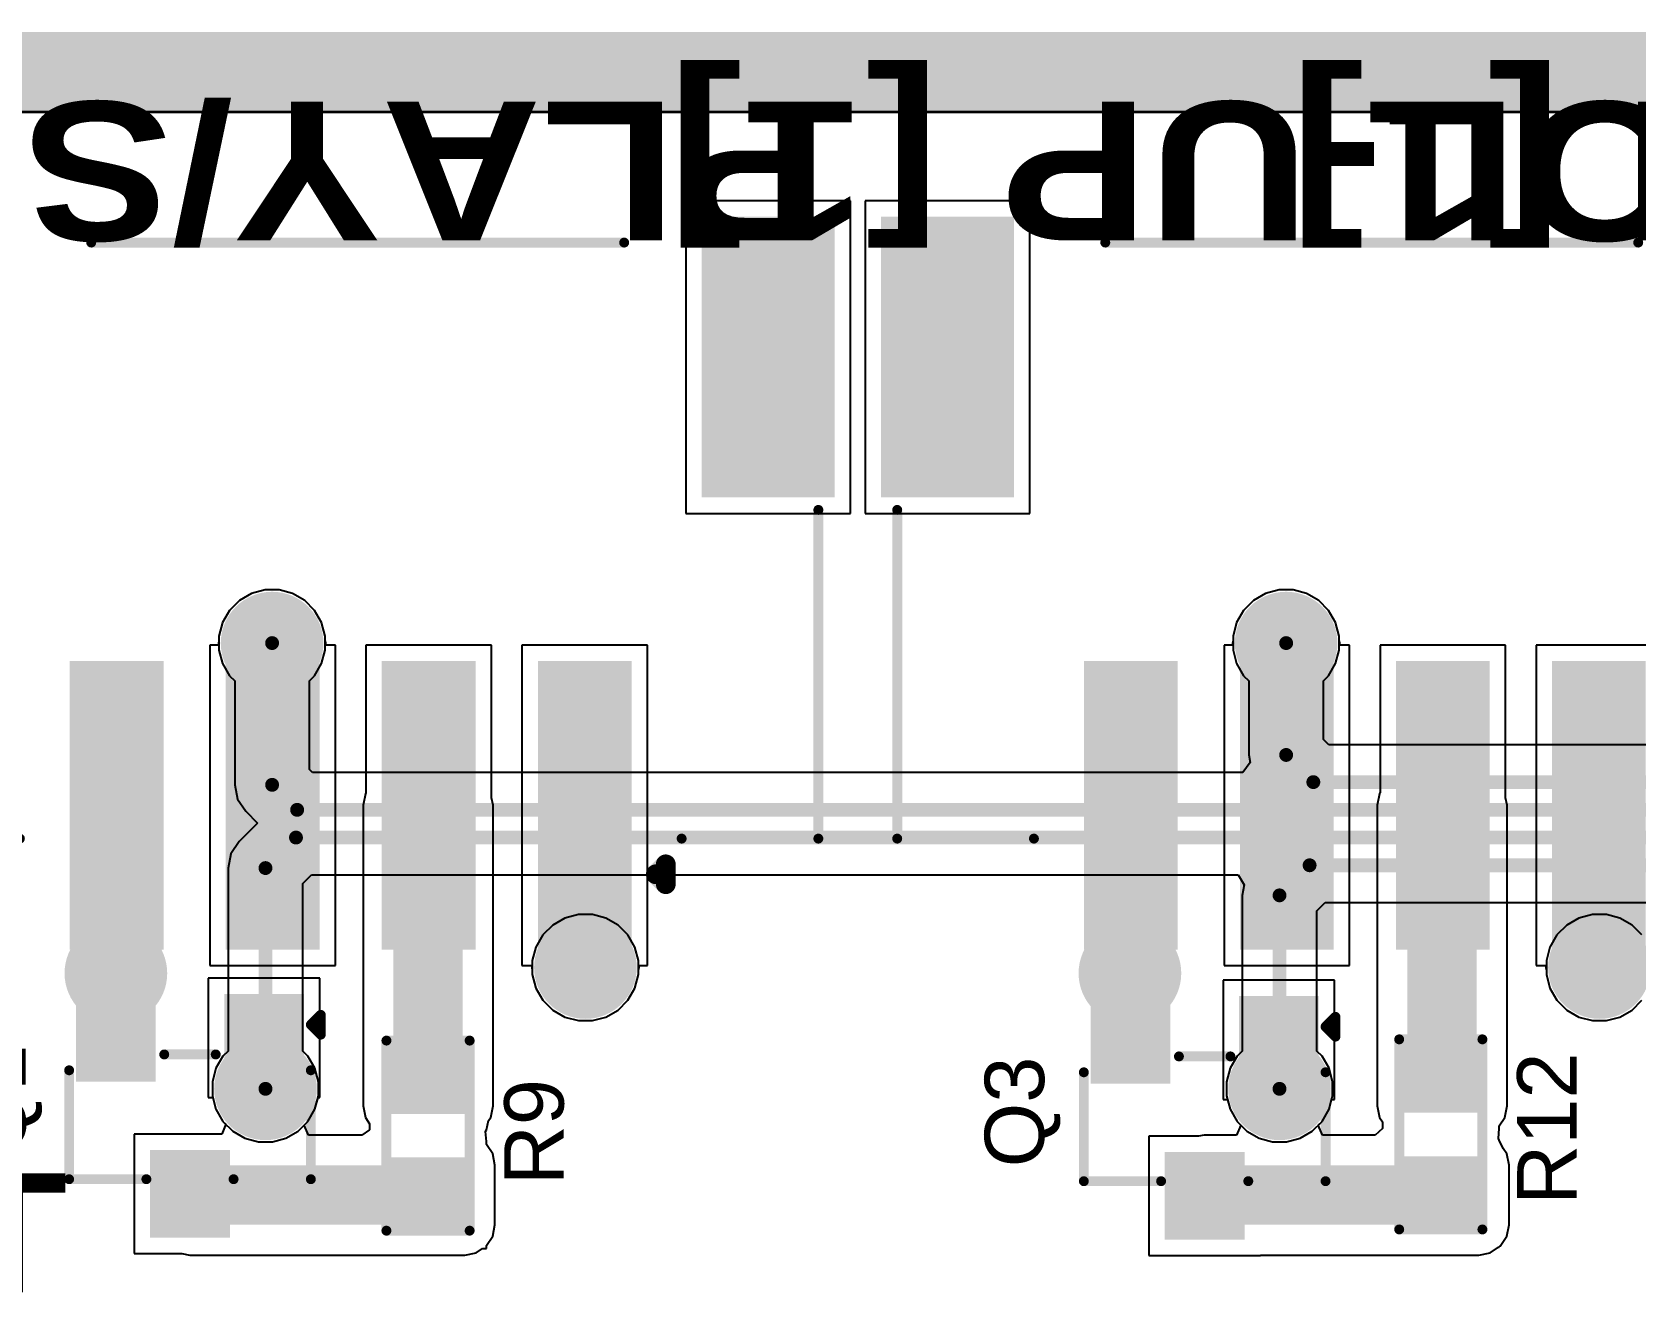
# Model space of a CAD drawing. Header units: inches. Extents: x -0.14 to 3.84, y -0.14 to 3.05.
# Drawn here: x 0.379 to 1.188, y 2.414 to 3.051 of the extents above; entities that cross this region are included whole.
import ezdxf

# ---------------------------------------------------------------- set-up
doc = ezdxf.new("R2010")
doc.units = ezdxf.units.IN
doc.header["$MEASUREMENT"] = 0
for name, color, linetype in [('Board Outline', 216, 'Continuous'), ('Bottom Layer', 5, 'Continuous'), ('Bottom Solder', 6, 'Continuous'), ('Ground Layer', 76, 'Continuous'), ('Power Layer', 16, 'Continuous'), ('Top Layer', 1, 'Continuous'), ('Top Overlay', 2, 'Continuous'), ('Top Paste', 8, 'Continuous'), ('Top Solder', 216, 'Continuous'), ('Via Holes', 16, 'Continuous')]:
    doc.layers.add(name, color=color, linetype=linetype)
doc.styles.add('Arial', font='', dxfattribs={"height": 0.2})
doc.styles.add('Arial Black_Bold', font='', dxfattribs={"height": 0.2})
doc.styles.get('Arial').set_extended_font_data('Arial')
doc.styles.get('Arial Black_Bold').set_extended_font_data('Arial Black', bold=True)

# ---------------------------------------------------------------- blocks, each defined once
blk = doc.blocks.new('SOT_23_17')
at = {"layer": 'Top Layer'}
for points in [[(-0.01614, 0.05748), (0.01614, 0.05748), (0.01614, 0.02126), (-0.01614, 0.02126)], [(-0.05354, -0.02126), (-0.02126, -0.02126), (-0.02126, -0.05748), (-0.05354, -0.05748)], [(0.02126, -0.02126), (0.05354, -0.02126), (0.05354, -0.05748), (0.02126, -0.05748)]]:
    blk.add_hatch(color=1, dxfattribs=at).paths.add_polyline_path(points)
at = {"layer": 'Top Paste'}
for points in [[(-0.01614, 0.05748), (0.01614, 0.05748), (0.01614, 0.02126), (-0.01614, 0.02126)], [(-0.05354, -0.02126), (-0.02126, -0.02126), (-0.02126, -0.05748), (-0.05354, -0.05748)], [(0.02126, -0.02126), (0.05354, -0.02126), (0.05354, -0.05748), (0.02126, -0.05748)]]:
    blk.add_hatch(color=8, dxfattribs=at).paths.add_polyline_path(points)
at = {"layer": 'Top Solder'}
for points in [[(-0.02014, 0.06148), (0.02014, 0.06148), (0.02014, 0.01726), (-0.02014, 0.01726)], [(-0.05754, -0.01726), (-0.01726, -0.01726), (-0.01726, -0.06148), (-0.05754, -0.06148)], [(0.01726, -0.01726), (0.05754, -0.01726), (0.05754, -0.06148), (0.01726, -0.06148)]]:
    blk.add_hatch(color=216, dxfattribs=at).paths.add_polyline_path(points)
at = {"layer": 'Top Overlay', "const_width": 0.005}
for points in [[(-0.061, 0.032), (-0.061, -0.023)], [(-0.022, 0.032), (-0.061, 0.032)], [(0.061, 0.032), (0.022, 0.032)], [(0.061, 0.032), (0.061, -0.023)], [(0.013, -0.031), (-0.013, -0.031)], [(-0.061, -0.046), (-0.066, -0.041)], [(-0.066, -0.041), (-0.066, -0.051)], [(-0.061, -0.046), (-0.066, -0.051)]]:
    blk.add_lwpolyline(points, dxfattribs=at)
at = {"layer": 'Top Overlay', "const_width": 0.0025}
for points in [[(-0.06225, 0.032, 1), (-0.05975, 0.032, 1)], [(-0.06225, 0.032, 1), (-0.05975, 0.032, 1)], [(-0.02325, 0.032, 1), (-0.02075, 0.032, 1)], [(0.02075, 0.032, 1), (0.02325, 0.032, 1)], [(0.05975, 0.032, 1), (0.06225, 0.032, 1)], [(0.05975, 0.032, 1), (0.06225, 0.032, 1)], [(-0.06225, -0.023, 1), (-0.05975, -0.023, 1)], [(0.05975, -0.023, 1), (0.06225, -0.023, 1)], [(-0.01425, -0.031, 1), (-0.01175, -0.031, 1)], [(0.01175, -0.031, 1), (0.01425, -0.031, 1)], [(-0.06725, -0.041, 1), (-0.06475, -0.041, 1)], [(-0.06725, -0.041, 1), (-0.06475, -0.041, 1)], [(-0.06725, -0.051, 1), (-0.06475, -0.051, 1)], [(-0.06725, -0.051, 1), (-0.06475, -0.051, 1)], [(-0.06225, -0.046, 1), (-0.05975, -0.046, 1)], [(-0.06225, -0.046, 1), (-0.05975, -0.046, 1)]]:
    blk.add_lwpolyline(points, format="xyb", close=True, dxfattribs=at)
blk = doc.blocks.new('SOT_23_19')
at = {"layer": 'Top Layer'}
for points in [[(-0.01614, 0.05748), (0.01614, 0.05748), (0.01614, 0.02126), (-0.01614, 0.02126)], [(-0.05354, -0.02126), (-0.02126, -0.02126), (-0.02126, -0.05748), (-0.05354, -0.05748)], [(0.02126, -0.02126), (0.05354, -0.02126), (0.05354, -0.05748), (0.02126, -0.05748)]]:
    blk.add_hatch(color=1, dxfattribs=at).paths.add_polyline_path(points)
at = {"layer": 'Top Paste'}
for points in [[(-0.01614, 0.05748), (0.01614, 0.05748), (0.01614, 0.02126), (-0.01614, 0.02126)], [(-0.05354, -0.02126), (-0.02126, -0.02126), (-0.02126, -0.05748), (-0.05354, -0.05748)], [(0.02126, -0.02126), (0.05354, -0.02126), (0.05354, -0.05748), (0.02126, -0.05748)]]:
    blk.add_hatch(color=8, dxfattribs=at).paths.add_polyline_path(points)
at = {"layer": 'Top Solder'}
for points in [[(-0.02014, 0.06148), (0.02014, 0.06148), (0.02014, 0.01726), (-0.02014, 0.01726)], [(-0.05754, -0.01726), (-0.01726, -0.01726), (-0.01726, -0.06148), (-0.05754, -0.06148)], [(0.01726, -0.01726), (0.05754, -0.01726), (0.05754, -0.06148), (0.01726, -0.06148)]]:
    blk.add_hatch(color=216, dxfattribs=at).paths.add_polyline_path(points)
at = {"layer": 'Top Overlay', "const_width": 0.005}
for points in [[(-0.061, 0.032), (-0.061, -0.023)], [(-0.022, 0.032), (-0.061, 0.032)], [(0.061, 0.032), (0.022, 0.032)], [(0.061, 0.032), (0.061, -0.023)], [(0.013, -0.031), (-0.013, -0.031)], [(-0.061, -0.046), (-0.066, -0.041)], [(-0.066, -0.041), (-0.066, -0.051)], [(-0.061, -0.046), (-0.066, -0.051)]]:
    blk.add_lwpolyline(points, dxfattribs=at)
at = {"layer": 'Top Overlay', "const_width": 0.0025}
for points in [[(-0.06225, 0.032, 1), (-0.05975, 0.032, 1)], [(-0.06225, 0.032, 1), (-0.05975, 0.032, 1)], [(-0.02325, 0.032, 1), (-0.02075, 0.032, 1)], [(0.02075, 0.032, 1), (0.02325, 0.032, 1)], [(0.05975, 0.032, 1), (0.06225, 0.032, 1)], [(0.05975, 0.032, 1), (0.06225, 0.032, 1)], [(-0.06225, -0.023, 1), (-0.05975, -0.023, 1)], [(0.05975, -0.023, 1), (0.06225, -0.023, 1)], [(-0.01425, -0.031, 1), (-0.01175, -0.031, 1)], [(0.01175, -0.031, 1), (0.01425, -0.031, 1)], [(-0.06725, -0.041, 1), (-0.06475, -0.041, 1)], [(-0.06725, -0.041, 1), (-0.06475, -0.041, 1)], [(-0.06725, -0.051, 1), (-0.06475, -0.051, 1)], [(-0.06725, -0.051, 1), (-0.06475, -0.051, 1)], [(-0.06225, -0.046, 1), (-0.05975, -0.046, 1)], [(-0.06225, -0.046, 1), (-0.05975, -0.046, 1)]]:
    blk.add_lwpolyline(points, format="xyb", close=True, dxfattribs=at)
blk = doc.blocks.new('R___0603_64')
at = {"layer": 'Top Layer'}
for points in [[(-0.015, 0.0175), (-0.015, -0.0175), (-0.045, -0.0175), (-0.045, 0.0175)], [(0.045, 0.0175), (0.045, -0.0175), (0.015, -0.0175), (0.015, 0.0175)]]:
    blk.add_hatch(color=1, dxfattribs=at).paths.add_polyline_path(points)
at = {"layer": 'Top Paste'}
for points in [[(-0.015, 0.0175), (-0.015, -0.0175), (-0.045, -0.0175), (-0.045, 0.0175)], [(0.045, 0.0175), (0.045, -0.0175), (0.015, -0.0175), (0.015, 0.0175)]]:
    blk.add_hatch(color=8, dxfattribs=at).paths.add_polyline_path(points)
at = {"layer": 'Top Solder'}
for points in [[(-0.011, 0.0215), (-0.011, -0.0215), (-0.049, -0.0215), (-0.049, 0.0215)], [(0.049, 0.0215), (0.049, -0.0215), (0.011, -0.0215), (0.011, 0.0215)]]:
    blk.add_hatch(color=216, dxfattribs=at).paths.add_polyline_path(points)
at = {"layer": 'Top Overlay', "const_width": 0.005}
for points in [[(-0.048, 0.021), (0.048, 0.021)], [(-0.048, 0.021), (-0.048, -0.021)], [(0.048, 0.021), (0.048, -0.021)], [(-0.048, -0.021), (0.048, -0.021)]]:
    blk.add_lwpolyline(points, dxfattribs=at)
at = {"layer": 'Top Overlay', "const_width": 0.0025}
for points in [[(-0.04925, 0.021, 1), (-0.04675, 0.021, 1)], [(-0.04925, 0.021, 1), (-0.04675, 0.021, 1)], [(0.04675, 0.021, 1), (0.04925, 0.021, 1)], [(0.04675, 0.021, 1), (0.04925, 0.021, 1)], [(-0.04925, -0.021, 1), (-0.04675, -0.021, 1)], [(-0.04925, -0.021, 1), (-0.04675, -0.021, 1)], [(0.04675, -0.021, 1), (0.04925, -0.021, 1)], [(0.04675, -0.021, 1), (0.04925, -0.021, 1)]]:
    blk.add_lwpolyline(points, format="xyb", close=True, dxfattribs=at)
blk = doc.blocks.new('R___0603_67')
at = {"layer": 'Top Layer'}
for points in [[(-0.014999, 0.0175), (-0.014999, -0.0175), (-0.044999, -0.0175), (-0.044999, 0.0175)], [(0.045001, 0.0175), (0.045001, -0.0175), (0.015001, -0.0175), (0.015001, 0.0175)]]:
    blk.add_hatch(color=1, dxfattribs=at).paths.add_polyline_path(points)
at = {"layer": 'Top Paste'}
for points in [[(-0.014999, 0.0175), (-0.014999, -0.0175), (-0.044999, -0.0175), (-0.044999, 0.0175)], [(0.045001, 0.0175), (0.045001, -0.0175), (0.015001, -0.0175), (0.015001, 0.0175)]]:
    blk.add_hatch(color=8, dxfattribs=at).paths.add_polyline_path(points)
at = {"layer": 'Top Solder'}
for points in [[(-0.010999, 0.0215), (-0.010999, -0.0215), (-0.048999, -0.0215), (-0.048999, 0.0215)], [(0.049001, 0.0215), (0.049001, -0.0215), (0.011001, -0.0215), (0.011001, 0.0215)]]:
    blk.add_hatch(color=216, dxfattribs=at).paths.add_polyline_path(points)
at = {"layer": 'Top Overlay', "const_width": 0.005}
for points in [[(-0.047999, 0.021), (0.048001, 0.021)], [(-0.047999, 0.021), (-0.047999, -0.021)], [(0.048001, 0.021), (0.048001, -0.021)], [(-0.047999, -0.021), (0.048001, -0.021)]]:
    blk.add_lwpolyline(points, dxfattribs=at)
at = {"layer": 'Top Overlay', "const_width": 0.0025}
for points in [[(-0.049249, 0.021, 1), (-0.046749, 0.021, 1)], [(-0.049249, 0.021, 1), (-0.046749, 0.021, 1)], [(0.046751, 0.021, 1), (0.049251, 0.021, 1)], [(0.046751, 0.021, 1), (0.049251, 0.021, 1)], [(-0.049249, -0.021, 1), (-0.046749, -0.021, 1)], [(-0.049249, -0.021, 1), (-0.046749, -0.021, 1)], [(0.046751, -0.021, 1), (0.049251, -0.021, 1)], [(0.046751, -0.021, 1), (0.049251, -0.021, 1)]]:
    blk.add_lwpolyline(points, format="xyb", close=True, dxfattribs=at)
blk = doc.blocks.new('S4B_PH_SM4_TB_LF__SN__90')
at = {"layer": 'Top Layer'}
for points in [[(-0.24016, 0.18012), (-0.1811, 0.18012), (-0.1811, 0.04626), (-0.24016, 0.04626)], [(0.1811, 0.18012), (0.24016, 0.18012), (0.24016, 0.04626), (0.1811, 0.04626)], [(-0.1378, -0.04429), (-0.09843, -0.04429), (-0.09843, -0.18209), (-0.1378, -0.18209)], [(-0.05905, -0.04429), (-0.01968, -0.04429), (-0.01968, -0.18209), (-0.05905, -0.18209)], [(0.01969, -0.04429), (0.05906, -0.04429), (0.05906, -0.18209), (0.01969, -0.18209)], [(0.09843, -0.04429), (0.1378, -0.04429), (0.1378, -0.18209), (0.09843, -0.18209)]]:
    blk.add_hatch(color=1, dxfattribs=at).paths.add_polyline_path(points)
at = {"layer": 'Top Paste'}
for points in [[(-0.24016, 0.18012), (-0.1811, 0.18012), (-0.1811, 0.04626), (-0.24016, 0.04626)], [(0.1811, 0.18012), (0.24016, 0.18012), (0.24016, 0.04626), (0.1811, 0.04626)], [(-0.1378, -0.04429), (-0.09843, -0.04429), (-0.09843, -0.18209), (-0.1378, -0.18209)], [(-0.05905, -0.04429), (-0.01968, -0.04429), (-0.01968, -0.18209), (-0.05905, -0.18209)], [(0.01969, -0.04429), (0.05906, -0.04429), (0.05906, -0.18209), (0.01969, -0.18209)], [(0.09843, -0.04429), (0.1378, -0.04429), (0.1378, -0.18209), (0.09843, -0.18209)]]:
    blk.add_hatch(color=8, dxfattribs=at).paths.add_polyline_path(points)
at = {"layer": 'Top Solder'}
for points in [[(-0.24416, 0.18412), (-0.1771, 0.18412), (-0.1771, 0.04226), (-0.24416, 0.04226)], [(0.1771, 0.18412), (0.24416, 0.18412), (0.24416, 0.04226), (0.1771, 0.04226)], [(-0.1418, -0.04029), (-0.09443, -0.04029), (-0.09443, -0.18609), (-0.1418, -0.18609)], [(-0.06305, -0.04029), (-0.01568, -0.04029), (-0.01568, -0.18609), (-0.06305, -0.18609)], [(0.01569, -0.04029), (0.06306, -0.04029), (0.06306, -0.18609), (0.01569, -0.18609)], [(0.09443, -0.04029), (0.1418, -0.04029), (0.1418, -0.18609), (0.09443, -0.18609)]]:
    blk.add_hatch(color=216, dxfattribs=at).paths.add_polyline_path(points)
at = {"layer": 'Top Overlay'}
for points, const_width in [([(-0.131, 0.171), (0.138, 0.171)], 0.005), ([(-0.236, -0.13), (-0.236, 0.036)], 0.005), ([(0.236, -0.13), (0.236, 0.036)], 0.005), ([(-0.236, -0.13), (-0.167, -0.13)], 0.005), ([(0.167, -0.13), (0.236, -0.13)], 0.005), ([(0.154, -0.148), (0.159, -0.143)], 0.01), ([(0.154, -0.148), (0.159, -0.153)], 0.01), ([(0.159, -0.153), (0.159, -0.143)], 0.01)]:
    blk.add_lwpolyline(points, dxfattribs=dict(at, const_width=const_width))
for points, const_width in [([(-0.13225, 0.171, 1), (-0.12975, 0.171, 1)], 0.0025), ([(0.13675, 0.171, 1), (0.13925, 0.171, 1)], 0.0025), ([(-0.23725, 0.036, 1), (-0.23475, 0.036, 1)], 0.0025), ([(0.23475, 0.036, 1), (0.23725, 0.036, 1)], 0.0025), ([(-0.23725, -0.13, 1), (-0.23475, -0.13, 1)], 0.0025), ([(-0.23725, -0.13, 1), (-0.23475, -0.13, 1)], 0.0025), ([(-0.16825, -0.13, 1), (-0.16575, -0.13, 1)], 0.0025), ([(0.16575, -0.13, 1), (0.16825, -0.13, 1)], 0.0025), ([(0.23475, -0.13, 1), (0.23725, -0.13, 1)], 0.0025), ([(0.23475, -0.13, 1), (0.23725, -0.13, 1)], 0.0025), ([(0.1515, -0.148, 1), (0.1565, -0.148, 1)], 0.005), ([(0.1515, -0.148, 1), (0.1565, -0.148, 1)], 0.005), ([(0.1565, -0.143, 1), (0.1615, -0.143, 1)], 0.005), ([(0.1565, -0.143, 1), (0.1615, -0.143, 1)], 0.005), ([(0.1565, -0.153, 1), (0.1615, -0.153, 1)], 0.005), ([(0.1565, -0.153, 1), (0.1615, -0.153, 1)], 0.005)]:
    blk.add_lwpolyline(points, format="xyb", close=True, dxfattribs=dict(at, const_width=const_width))
blk = doc.blocks.new('S4B_PH_SM4_TB_LF__SN__93')
at = {"layer": 'Top Layer'}
for points in [[(-0.24016, 0.18012), (-0.1811, 0.18012), (-0.1811, 0.04626), (-0.24016, 0.04626)], [(0.1811, 0.18012), (0.24016, 0.18012), (0.24016, 0.04626), (0.1811, 0.04626)], [(-0.1378, -0.04429), (-0.09842, -0.04429), (-0.09842, -0.18209), (-0.1378, -0.18209)], [(-0.05906, -0.04429), (-0.01968, -0.04429), (-0.01968, -0.18209), (-0.05906, -0.18209)], [(0.01968, -0.04429), (0.05906, -0.04429), (0.05906, -0.18209), (0.01968, -0.18209)], [(0.09842, -0.04429), (0.1378, -0.04429), (0.1378, -0.18209), (0.09842, -0.18209)]]:
    blk.add_hatch(color=1, dxfattribs=at).paths.add_polyline_path(points)
at = {"layer": 'Top Paste'}
for points in [[(-0.24016, 0.18012), (-0.1811, 0.18012), (-0.1811, 0.04626), (-0.24016, 0.04626)], [(0.1811, 0.18012), (0.24016, 0.18012), (0.24016, 0.04626), (0.1811, 0.04626)], [(-0.1378, -0.04429), (-0.09842, -0.04429), (-0.09842, -0.18209), (-0.1378, -0.18209)], [(-0.05906, -0.04429), (-0.01968, -0.04429), (-0.01968, -0.18209), (-0.05906, -0.18209)], [(0.01968, -0.04429), (0.05906, -0.04429), (0.05906, -0.18209), (0.01968, -0.18209)], [(0.09842, -0.04429), (0.1378, -0.04429), (0.1378, -0.18209), (0.09842, -0.18209)]]:
    blk.add_hatch(color=8, dxfattribs=at).paths.add_polyline_path(points)
at = {"layer": 'Top Solder'}
for points in [[(-0.24416, 0.18412), (-0.1771, 0.18412), (-0.1771, 0.04226), (-0.24416, 0.04226)], [(0.1771, 0.18412), (0.24416, 0.18412), (0.24416, 0.04226), (0.1771, 0.04226)], [(-0.1418, -0.04029), (-0.09442, -0.04029), (-0.09442, -0.18609), (-0.1418, -0.18609)], [(-0.06306, -0.04029), (-0.01568, -0.04029), (-0.01568, -0.18609), (-0.06306, -0.18609)], [(0.01568, -0.04029), (0.06306, -0.04029), (0.06306, -0.18609), (0.01568, -0.18609)], [(0.09442, -0.04029), (0.1418, -0.04029), (0.1418, -0.18609), (0.09442, -0.18609)]]:
    blk.add_hatch(color=216, dxfattribs=at).paths.add_polyline_path(points)
at = {"layer": 'Top Overlay'}
for points, const_width in [([(-0.131, 0.171), (0.138, 0.171)], 0.005), ([(-0.236, -0.13), (-0.236, 0.036)], 0.005), ([(0.236, -0.13), (0.236, 0.036)], 0.005), ([(-0.236, -0.13), (-0.167, -0.13)], 0.005), ([(0.167, -0.13), (0.236, -0.13)], 0.005), ([(0.154, -0.148), (0.159, -0.143)], 0.01), ([(0.154, -0.148), (0.159, -0.153)], 0.01), ([(0.159, -0.153), (0.159, -0.143)], 0.01)]:
    blk.add_lwpolyline(points, dxfattribs=dict(at, const_width=const_width))
for points, const_width in [([(-0.13225, 0.171, 1), (-0.12975, 0.171, 1)], 0.0025), ([(0.13675, 0.171, 1), (0.13925, 0.171, 1)], 0.0025), ([(-0.23725, 0.036, 1), (-0.23475, 0.036, 1)], 0.0025), ([(0.23475, 0.036, 1), (0.23725, 0.036, 1)], 0.0025), ([(-0.23725, -0.13, 1), (-0.23475, -0.13, 1)], 0.0025), ([(-0.23725, -0.13, 1), (-0.23475, -0.13, 1)], 0.0025), ([(-0.16825, -0.13, 1), (-0.16575, -0.13, 1)], 0.0025), ([(0.16575, -0.13, 1), (0.16825, -0.13, 1)], 0.0025), ([(0.23475, -0.13, 1), (0.23725, -0.13, 1)], 0.0025), ([(0.23475, -0.13, 1), (0.23725, -0.13, 1)], 0.0025), ([(0.1515, -0.148, 1), (0.1565, -0.148, 1)], 0.005), ([(0.1515, -0.148, 1), (0.1565, -0.148, 1)], 0.005), ([(0.1565, -0.143, 1), (0.1615, -0.143, 1)], 0.005), ([(0.1565, -0.143, 1), (0.1615, -0.143, 1)], 0.005), ([(0.1565, -0.153, 1), (0.1615, -0.153, 1)], 0.005), ([(0.1565, -0.153, 1), (0.1615, -0.153, 1)], 0.005)]:
    blk.add_lwpolyline(points, format="xyb", close=True, dxfattribs=dict(at, const_width=const_width))

msp = doc.modelspace()

# ---------------------------------------------------------------- hatches: boundary and pattern name
at = {"layer": 'Bottom Layer'}
h = msp.add_hatch(color=5, dxfattribs=at)
edge = h.paths.add_edge_path()
edge.add_arc((0.49979, 2.74293), 0.01181, 0, 360)
h = msp.add_hatch(color=5, dxfattribs=at)
edge = h.paths.add_edge_path()
edge.add_arc((1.0116, 2.74293), 0.01181, 0, 360)
h = msp.add_hatch(color=5, dxfattribs=at)
edge = h.paths.add_edge_path()
edge.add_arc((0.65793, 2.57908), 0.01181, 0, 360)
h = msp.add_hatch(color=5, dxfattribs=at)
edge = h.paths.add_edge_path()
edge.add_arc((1.16974, 2.57908), 0.01181, 0, 360)
h = msp.add_hatch(color=5, dxfattribs=at)
edge = h.paths.add_edge_path()
edge.add_arc((0.42094, 2.5762), 0.01181, 0, 360)
h = msp.add_hatch(color=5, dxfattribs=at)
edge = h.paths.add_edge_path()
edge.add_arc((0.93275, 2.5762), 0.01181, 0, 360)
h = msp.add_hatch(color=5, dxfattribs=at)
edge = h.paths.add_edge_path()
edge.add_arc((0.49644, 2.51783), 0.01181, 0, 360)
h = msp.add_hatch(color=5, dxfattribs=at)
edge = h.paths.add_edge_path()
edge.add_arc((1.00825, 2.51783), 0.01181, 0, 360)
at = {"layer": 'Bottom Solder'}
h = msp.add_hatch(color=6, dxfattribs=at)
edge = h.paths.add_edge_path()
edge.add_arc((0.49979, 2.74293), 0.01581, 0, 360)
h = msp.add_hatch(color=6, dxfattribs=at)
edge = h.paths.add_edge_path()
edge.add_arc((1.0116, 2.74293), 0.01581, 0, 360)
h = msp.add_hatch(color=6, dxfattribs=at)
edge = h.paths.add_edge_path()
edge.add_arc((0.42094, 2.5762), 0.01581, 0, 360)
h = msp.add_hatch(color=6, dxfattribs=at)
edge = h.paths.add_edge_path()
edge.add_arc((0.65793, 2.57908), 0.01581, 0, 360)
h = msp.add_hatch(color=6, dxfattribs=at)
edge = h.paths.add_edge_path()
edge.add_arc((0.93275, 2.5762), 0.01581, 0, 360)
h = msp.add_hatch(color=6, dxfattribs=at)
edge = h.paths.add_edge_path()
edge.add_arc((1.16974, 2.57908), 0.01581, 0, 360)
h = msp.add_hatch(color=6, dxfattribs=at)
edge = h.paths.add_edge_path()
edge.add_arc((0.49644, 2.51783), 0.01581, 0, 360)
h = msp.add_hatch(color=6, dxfattribs=at)
edge = h.paths.add_edge_path()
edge.add_arc((1.00825, 2.51783), 0.01581, 0, 360)
at = {"layer": 'Ground Layer'}
h = msp.add_hatch(color=76, dxfattribs=at)
edge = h.paths.add_edge_path()
edge.add_arc((0.49979, 2.74293), 0.02591, 0, 360)
h = msp.add_hatch(color=76, dxfattribs=at)
edge = h.paths.add_edge_path()
edge.add_arc((1.0116, 2.74293), 0.02591, 0, 360)
h = msp.add_hatch(color=76, dxfattribs=at)
edge = h.paths.add_edge_path()
edge.add_arc((0.65793, 2.57908), 0.02591, 0, 360)
h = msp.add_hatch(color=76, dxfattribs=at)
edge = h.paths.add_edge_path()
edge.add_arc((1.16974, 2.57908), 0.02591, 0, 360)
h = msp.add_hatch(color=76, dxfattribs=at)
edge = h.paths.add_edge_path()
edge.add_arc((0.49644, 2.51783), 0.02591, 0, 360)
h = msp.add_hatch(color=76, dxfattribs=at)
edge = h.paths.add_edge_path()
edge.add_arc((1.00825, 2.51783), 0.02591, 0, 360)
at = {"layer": 'Power Layer'}
h = msp.add_hatch(color=16, dxfattribs=at)
edge = h.paths.add_edge_path()
edge.add_arc((0.49979, 2.74293), 0.02591, 0, 360)
h = msp.add_hatch(color=16, dxfattribs=at)
edge = h.paths.add_edge_path()
edge.add_arc((1.0116, 2.74293), 0.02591, 0, 360)
h = msp.add_hatch(color=16, dxfattribs=at)
edge = h.paths.add_edge_path()
edge.add_arc((0.42094, 2.5762), 0.02591, 0, 360)
h = msp.add_hatch(color=16, dxfattribs=at)
edge = h.paths.add_edge_path()
edge.add_arc((0.93275, 2.5762), 0.02591, 0, 360)
h = msp.add_hatch(color=16, dxfattribs=at)
edge = h.paths.add_edge_path()
edge.add_arc((0.49644, 2.51783), 0.02591, 0, 360)
h = msp.add_hatch(color=16, dxfattribs=at)
edge = h.paths.add_edge_path()
edge.add_arc((1.00825, 2.51783), 0.02591, 0, 360)
at = {"layer": 'Top Layer'}
h = msp.add_hatch(color=1, dxfattribs=at)
edge = h.paths.add_edge_path()
edge.add_arc((0.49979, 2.74293), 0.01181, 0, 360)
h = msp.add_hatch(color=1, dxfattribs=at)
edge = h.paths.add_edge_path()
edge.add_arc((1.0116, 2.74293), 0.01181, 0, 360)
for points in [[(0.51161, 2.74293), (0.488, 2.74293), (0.488, 2.66101), (0.51161, 2.66101)], [(1.02342, 2.74293), (0.99981, 2.74293), (0.99981, 2.66101), (1.02342, 2.66101)], [(0.40479, 2.52545), (0.43708, 2.52545), (0.43708, 2.66101), (0.40479, 2.66101)], [(0.56099, 2.5092), (0.59599, 2.5092), (0.59599, 2.66101), (0.56099, 2.66101)], [(0.64611, 2.57908), (0.66971, 2.57908), (0.66971, 2.66101), (0.64611, 2.66101)], [(0.91661, 2.52545), (0.94889, 2.52545), (0.94889, 2.66101), (0.91661, 2.66101)], [(1.0728, 2.5092), (1.1078, 2.5092), (1.1078, 2.66101), (1.0728, 2.66101)], [(1.15792, 2.57908), (1.18153, 2.57908), (1.18153, 2.66101), (1.15792, 2.66101)], [(0.48462, 2.51783), (0.50823, 2.51783), (0.50823, 2.54357), (0.48462, 2.54357)], [(0.99643, 2.51783), (1.02004, 2.51783), (1.02004, 2.54357), (0.99643, 2.54357)], [(0.45834, 2.4492), (0.59699, 2.4492), (0.59699, 2.4792), (0.45834, 2.4792)], [(0.97015, 2.4492), (1.1088, 2.4492), (1.1088, 2.4792), (0.97015, 2.4792)]]:
    msp.add_hatch(color=1, dxfattribs=at).paths.add_polyline_path(points)
h = msp.add_hatch(color=1, dxfattribs=at)
edge = h.paths.add_edge_path()
edge.add_arc((0.65793, 2.57908), 0.01181, 0, 360)
h = msp.add_hatch(color=1, dxfattribs=at)
edge = h.paths.add_edge_path()
edge.add_arc((1.16974, 2.57908), 0.01181, 0, 360)
h = msp.add_hatch(color=1, dxfattribs=at)
edge = h.paths.add_edge_path()
edge.add_arc((0.42094, 2.5762), 0.01181, 0, 360)
h = msp.add_hatch(color=1, dxfattribs=at)
edge = h.paths.add_edge_path()
edge.add_arc((0.93275, 2.5762), 0.01181, 0, 360)
h = msp.add_hatch(color=1, dxfattribs=at)
edge = h.paths.add_edge_path()
edge.add_arc((0.49644, 2.51783), 0.01181, 0, 360)
h = msp.add_hatch(color=1, dxfattribs=at)
edge = h.paths.add_edge_path()
edge.add_arc((1.00825, 2.51783), 0.01181, 0, 360)
at = {"layer": 'Top Solder'}
h = msp.add_hatch(color=216, dxfattribs=at)
edge = h.paths.add_edge_path()
edge.add_arc((0.49979, 2.74293), 0.01581, 0, 360)
h = msp.add_hatch(color=216, dxfattribs=at)
edge = h.paths.add_edge_path()
edge.add_arc((1.0116, 2.74293), 0.01581, 0, 360)
h = msp.add_hatch(color=216, dxfattribs=at)
edge = h.paths.add_edge_path()
edge.add_arc((0.42094, 2.5762), 0.01581, 0, 360)
h = msp.add_hatch(color=216, dxfattribs=at)
edge = h.paths.add_edge_path()
edge.add_arc((0.65793, 2.57908), 0.01581, 0, 360)
h = msp.add_hatch(color=216, dxfattribs=at)
edge = h.paths.add_edge_path()
edge.add_arc((0.93275, 2.5762), 0.01581, 0, 360)
h = msp.add_hatch(color=216, dxfattribs=at)
edge = h.paths.add_edge_path()
edge.add_arc((1.16974, 2.57908), 0.01581, 0, 360)
h = msp.add_hatch(color=216, dxfattribs=at)
edge = h.paths.add_edge_path()
edge.add_arc((0.49644, 2.51783), 0.01581, 0, 360)
h = msp.add_hatch(color=216, dxfattribs=at)
edge = h.paths.add_edge_path()
edge.add_arc((1.00825, 2.51783), 0.01581, 0, 360)
at = {"layer": 'Via Holes'}
h = msp.add_hatch(color=7, dxfattribs=at)
edge = h.paths.add_edge_path()
edge.add_arc((0.49979, 2.74293), 0.00591, 0, 360)
h = msp.add_hatch(color=7, dxfattribs=at)
edge = h.paths.add_edge_path()
edge.add_arc((1.0116, 2.74293), 0.00591, 0, 360)
h = msp.add_hatch(color=7, dxfattribs=at)
edge = h.paths.add_edge_path()
edge.add_arc((0.65793, 2.57908), 0.00591, 0, 360)
h = msp.add_hatch(color=7, dxfattribs=at)
edge = h.paths.add_edge_path()
edge.add_arc((1.16974, 2.57908), 0.00591, 0, 360)
h = msp.add_hatch(color=7, dxfattribs=at)
edge = h.paths.add_edge_path()
edge.add_arc((0.42094, 2.5762), 0.00591, 0, 360)
h = msp.add_hatch(color=7, dxfattribs=at)
edge = h.paths.add_edge_path()
edge.add_arc((0.93275, 2.5762), 0.00591, 0, 360)
h = msp.add_hatch(color=7, dxfattribs=at)
edge = h.paths.add_edge_path()
edge.add_arc((0.49644, 2.51783), 0.00591, 0, 360)
h = msp.add_hatch(color=7, dxfattribs=at)
edge = h.paths.add_edge_path()
edge.add_arc((1.00825, 2.51783), 0.00591, 0, 360)

# ---------------------------------------------------------------- linework, layer by layer
at = {"layer": 'Board Outline', "const_width": 0.005}
msp.add_lwpolyline([(-0.11811, 3.0315), (3.8189, 3.0315)], dxfattribs=at)
at = {"layer": 'Bottom Layer'}
for p, q in [((-0.09772, 3.01111), (3.79851, 3.0111)), ((0.49626, 2.76974), (0.48944, 2.76791)), ((0.50332, 2.76974), (0.49626, 2.76974)), ((0.51014, 2.76791), (0.50332, 2.76974)), ((1.00807, 2.76974), (1.00125, 2.76791)), ((1.01513, 2.76974), (1.00807, 2.76974)), ((1.02195, 2.76791), (1.01513, 2.76974)), ((0.48333, 2.76438), (0.47834, 2.75939)), ((0.48944, 2.76791), (0.48333, 2.76438)), ((0.51625, 2.76438), (0.51014, 2.76791)), ((0.52124, 2.75939), (0.51625, 2.76438)), ((0.99514, 2.76438), (0.99015, 2.75939)), ((1.00125, 2.76791), (0.99514, 2.76438)), ((1.02806, 2.76438), (1.02195, 2.76791)), ((1.03306, 2.75939), (1.02806, 2.76438)), ((0.47481, 2.75328), (0.47298, 2.74646)), ((0.47834, 2.75939), (0.47481, 2.75328)), ((0.52477, 2.75328), (0.52124, 2.75939)), ((0.5266, 2.74646), (0.52477, 2.75328)), ((0.98662, 2.75328), (0.98479, 2.74646)), ((0.99015, 2.75939), (0.98662, 2.75328)), ((1.03658, 2.75328), (1.03306, 2.75939)), ((1.03841, 2.74646), (1.03658, 2.75328)), ((0.47298, 2.74646), (0.47298, 2.7394)), ((0.5266, 2.7394), (0.5266, 2.74646)), ((0.98479, 2.74646), (0.98479, 2.7394)), ((1.03841, 2.7394), (1.03841, 2.74646)), ((0.47298, 2.7394), (0.47481, 2.73258)), ((0.52477, 2.73258), (0.5266, 2.7394)), ((0.98479, 2.7394), (0.98662, 2.73258)), ((1.03658, 2.73258), (1.03841, 2.7394)), ((0.47481, 2.73258), (0.47834, 2.72647)), ((0.52124, 2.72647), (0.52477, 2.73258)), ((0.98662, 2.73258), (0.99015, 2.72647)), ((1.03306, 2.72647), (1.03658, 2.73258)), ((0.47834, 2.72647), (0.48093, 2.72388)), ((0.48093, 2.72388), (0.48093, 2.67135)), ((0.51865, 2.72388), (0.52124, 2.72647)), ((0.51865, 2.67916), (0.51865, 2.72388)), ((0.99015, 2.72647), (0.99274, 2.72388)), ((0.99274, 2.72388), (0.99274, 2.68644)), ((1.03046, 2.72388), (1.03306, 2.72647)), ((1.03046, 2.69425), (1.03046, 2.72388)), ((1.03313, 2.69158), (1.03046, 2.69425)), ((1.50095, 2.69158), (1.03313, 2.69158)), ((0.99351, 2.68258), (0.98971, 2.67758)), ((0.99274, 2.68644), (0.99351, 2.68258)), ((0.52023, 2.67758), (0.51865, 2.67916)), ((0.98971, 2.67758), (0.52023, 2.67758)), ((0.48093, 2.67135), (0.48236, 2.66413)), ((0.48236, 2.66413), (0.48645, 2.65801)), ((0.48645, 2.65801), (0.49246, 2.65201)), ((0.49246, 2.65201), (0.4831, 2.64265)), ((0.4831, 2.64265), (0.47901, 2.63653)), ((0.47901, 2.63653), (0.47758, 2.62931)), ((0.47758, 2.62931), (0.47758, 2.53688)), ((0.5153, 2.6215), (0.51966, 2.62586)), ((0.51966, 2.62586), (0.98734, 2.62586)), ((0.98734, 2.62586), (0.99045, 2.62086)), ((0.5153, 2.53688), (0.5153, 2.6215)), ((0.99045, 2.62086), (0.98939, 2.61553)), ((0.98939, 2.61553), (0.98939, 2.53688)), ((1.02711, 2.60772), (1.03125, 2.61186)), ((1.02711, 2.53688), (1.02711, 2.60772)), ((1.03125, 2.61186), (1.49949, 2.61186)), ((0.64147, 2.60054), (0.63647, 2.59554)), ((0.64758, 2.60407), (0.64147, 2.60054)), ((0.6544, 2.60589), (0.64758, 2.60407)), ((0.66146, 2.60589), (0.6544, 2.60589)), ((0.66828, 2.60407), (0.66146, 2.60589)), ((0.67439, 2.60054), (0.66828, 2.60407)), ((0.67938, 2.59554), (0.67439, 2.60054)), ((1.15328, 2.60054), (1.14828, 2.59554)), ((1.15939, 2.60407), (1.15328, 2.60054)), ((1.16621, 2.60589), (1.15939, 2.60407)), ((1.17327, 2.60589), (1.16621, 2.60589)), ((1.18009, 2.60407), (1.17327, 2.60589)), ((1.1862, 2.60054), (1.18009, 2.60407)), ((1.19119, 2.59554), (1.1862, 2.60054)), ((0.63647, 2.59554), (0.63294, 2.58943)), ((0.68291, 2.58943), (0.67938, 2.59554)), ((1.14828, 2.59554), (1.14475, 2.58943)), ((0.63294, 2.58943), (0.63112, 2.58261)), ((0.63112, 2.58261), (0.63112, 2.57555)), ((0.68474, 2.58261), (0.68291, 2.58943)), ((0.68474, 2.57555), (0.68474, 2.58261)), ((1.14475, 2.58943), (1.14293, 2.58261)), ((1.14293, 2.58261), (1.14293, 2.57555)), ((0.63112, 2.57555), (0.63294, 2.56873)), ((0.68291, 2.56873), (0.68474, 2.57555)), ((1.14293, 2.57555), (1.14475, 2.56873)), ((0.63294, 2.56873), (0.63647, 2.56262)), ((0.67938, 2.56262), (0.68291, 2.56873)), ((1.14475, 2.56873), (1.14828, 2.56262)), ((0.63647, 2.56262), (0.64147, 2.55763)), ((0.67439, 2.55763), (0.67938, 2.56262)), ((1.14828, 2.56262), (1.15328, 2.55763)), ((1.1862, 2.55763), (1.19119, 2.56262)), ((0.64147, 2.55763), (0.64758, 2.5541)), ((0.64758, 2.5541), (0.6544, 2.55227)), ((0.6544, 2.55227), (0.66146, 2.55227)), ((0.66146, 2.55227), (0.66828, 2.5541)), ((0.66828, 2.5541), (0.67439, 2.55763)), ((1.15328, 2.55763), (1.15939, 2.5541)), ((1.15939, 2.5541), (1.16621, 2.55227)), ((1.16621, 2.55227), (1.17327, 2.55227)), ((1.17327, 2.55227), (1.18009, 2.5541)), ((1.18009, 2.5541), (1.1862, 2.55763)), ((0.47498, 2.53429), (0.47145, 2.52818)), ((0.47758, 2.53688), (0.47498, 2.53429)), ((0.51789, 2.53429), (0.5153, 2.53688)), ((0.52142, 2.52818), (0.51789, 2.53429)), ((0.9868, 2.53429), (0.98327, 2.52818)), ((0.98939, 2.53688), (0.9868, 2.53429)), ((1.02971, 2.53429), (1.02711, 2.53688)), ((1.03323, 2.52818), (1.02971, 2.53429)), ((0.47145, 2.52818), (0.46963, 2.52136)), ((0.52325, 2.52136), (0.52142, 2.52818)), ((0.98327, 2.52818), (0.98144, 2.52136)), ((1.03506, 2.52136), (1.03323, 2.52818)), ((0.46963, 2.52136), (0.46963, 2.5143)), ((0.52325, 2.5143), (0.52325, 2.52136)), ((0.98144, 2.52136), (0.98144, 2.5143)), ((1.03506, 2.5143), (1.03506, 2.52136)), ((0.46963, 2.5143), (0.47145, 2.50748)), ((0.52142, 2.50748), (0.52325, 2.5143)), ((0.98144, 2.5143), (0.98327, 2.50748)), ((1.03323, 2.50748), (1.03506, 2.5143)), ((0.47145, 2.50748), (0.47498, 2.50137)), ((0.47498, 2.50137), (0.47998, 2.49638)), ((0.5129, 2.49638), (0.51789, 2.50137)), ((0.51789, 2.50137), (0.52142, 2.50748)), ((0.98327, 2.50748), (0.9868, 2.50137)), ((0.9868, 2.50137), (0.99179, 2.49638)), ((1.02471, 2.49638), (1.02971, 2.50137)), ((1.02971, 2.50137), (1.03323, 2.50748)), ((0.47998, 2.49638), (0.48609, 2.49285)), ((0.50679, 2.49285), (0.5129, 2.49638)), ((0.99179, 2.49638), (0.9979, 2.49285)), ((1.0186, 2.49285), (1.02471, 2.49638)), ((0.48609, 2.49285), (0.49291, 2.49102)), ((0.49291, 2.49102), (0.49997, 2.49102)), ((0.49997, 2.49102), (0.50679, 2.49285)), ((0.9979, 2.49285), (1.00472, 2.49102)), ((1.00472, 2.49102), (1.01178, 2.49102)), ((1.01178, 2.49102), (1.0186, 2.49285))]:
    msp.add_line(p, q, dxfattribs=at)
at = {"layer": 'Bottom Layer', "const_width": 0.007}
for points in [[(0.49979, 2.67135), (0.49979, 2.74293)], [(1.0116, 2.68644), (1.0116, 2.74293)], [(1.0116, 2.68644), (1.02532, 2.67272)], [(0.49979, 2.67135), (0.51242, 2.65872)], [(1.02532, 2.67272), (1.70905, 2.67272)], [(0.51242, 2.65872), (1.70325, 2.65872)], [(0.49644, 2.62931), (0.51184, 2.64472)], [(0.51184, 2.64472), (1.69745, 2.64472)], [(0.49644, 2.51783), (0.49644, 2.62931)], [(1.00825, 2.61553), (1.02344, 2.63072)], [(1.02344, 2.63072), (1.69165, 2.63072)], [(1.00825, 2.51783), (1.00825, 2.61553)]]:
    msp.add_lwpolyline(points, dxfattribs=at)
at = {"layer": 'Bottom Layer', "const_width": 0.0035}
for points in [[(0.49804, 2.74293, 1), (0.50154, 2.74293, 1)], [(1.00985, 2.74293, 1), (1.01335, 2.74293, 1)], [(1.00985, 2.68644, 1), (1.01335, 2.68644, 1)], [(1.00985, 2.68644, 1), (1.01335, 2.68644, 1)], [(0.49804, 2.67135, 1), (0.50154, 2.67135, 1)], [(0.49804, 2.67135, 1), (0.50154, 2.67135, 1)], [(1.02357, 2.67272, 1), (1.02707, 2.67272, 1)], [(1.02357, 2.67272, 1), (1.02707, 2.67272, 1)], [(0.51067, 2.65872, 1), (0.51417, 2.65872, 1)], [(0.51067, 2.65872, 1), (0.51417, 2.65872, 1)], [(0.51009, 2.64472, 1), (0.51359, 2.64472, 1)], [(0.51009, 2.64472, 1), (0.51359, 2.64472, 1)], [(0.49469, 2.62931, 1), (0.49819, 2.62931, 1)], [(0.49469, 2.62931, 1), (0.49819, 2.62931, 1)], [(1.02169, 2.63072, 1), (1.02519, 2.63072, 1)], [(1.02169, 2.63072, 1), (1.02519, 2.63072, 1)], [(1.0065, 2.61553, 1), (1.01, 2.61553, 1)], [(1.0065, 2.61553, 1), (1.01, 2.61553, 1)], [(0.49469, 2.51783, 1), (0.49819, 2.51783, 1)], [(1.0065, 2.51783, 1), (1.01, 2.51783, 1)]]:
    msp.add_lwpolyline(points, format="xyb", close=True, dxfattribs=at)
at = {"layer": 'Ground Layer'}
msp.add_line((-0.09801, 3.0114), (3.7988, 3.0114), dxfattribs=at)
at = {"layer": 'Ground Layer', "const_width": 0.04}
msp.add_lwpolyline([(-0.11811, 3.0315), (3.8189, 3.0315)], dxfattribs=at)
at = {"layer": 'Power Layer'}
msp.add_line((-0.09801, 3.0114), (3.7988, 3.0114), dxfattribs=at)
at = {"layer": 'Power Layer', "const_width": 0.04}
msp.add_lwpolyline([(-0.11811, 3.0315), (3.8189, 3.0315)], dxfattribs=at)
at = {"layer": 'Top Layer'}
for p, q in [((-0.09772, 3.01111), (3.79851, 3.0111)), ((0.79165, 2.96631), (0.70859, 2.96631)), ((0.70859, 2.96631), (0.70859, 2.80845)), ((0.79165, 2.80845), (0.79165, 2.96631)), ((0.8822, 2.96631), (0.79914, 2.96631)), ((0.79914, 2.96631), (0.79914, 2.80845)), ((0.8822, 2.80845), (0.8822, 2.96631)), ((0.70859, 2.80845), (0.79165, 2.80845)), ((0.79914, 2.80845), (0.8822, 2.80845)), ((0.49626, 2.76974), (0.48944, 2.76791)), ((0.50332, 2.76974), (0.49626, 2.76974)), ((0.51014, 2.76791), (0.50332, 2.76974)), ((1.00807, 2.76974), (1.00125, 2.76791)), ((1.01513, 2.76974), (1.00807, 2.76974)), ((1.02195, 2.76791), (1.01513, 2.76974)), ((0.48333, 2.76438), (0.47834, 2.75939)), ((0.48944, 2.76791), (0.48333, 2.76438)), ((0.51625, 2.76438), (0.51014, 2.76791)), ((0.52124, 2.75939), (0.51625, 2.76438)), ((0.99514, 2.76438), (0.99015, 2.75939)), ((1.00125, 2.76791), (0.99514, 2.76438)), ((1.02806, 2.76438), (1.02195, 2.76791)), ((1.03306, 2.75939), (1.02806, 2.76438)), ((0.47481, 2.75328), (0.47298, 2.74646)), ((0.47834, 2.75939), (0.47481, 2.75328)), ((0.52477, 2.75328), (0.52124, 2.75939)), ((0.5266, 2.74646), (0.52477, 2.75328)), ((0.98662, 2.75328), (0.98479, 2.74646)), ((0.99015, 2.75939), (0.98662, 2.75328)), ((1.03658, 2.75328), (1.03306, 2.75939)), ((1.03841, 2.74646), (1.03658, 2.75328)), ((0.47298, 2.74429), (0.47271, 2.74293)), ((0.47298, 2.74646), (0.47298, 2.74429)), ((0.5266, 2.74444), (0.5266, 2.74646)), ((0.5269, 2.74293), (0.5266, 2.74444)), ((0.98479, 2.74428), (0.98452, 2.74293)), ((0.98479, 2.74646), (0.98479, 2.74428)), ((1.03841, 2.74445), (1.03841, 2.74646)), ((1.03871, 2.74293), (1.03841, 2.74445)), ((0.47271, 2.7419), (0.46843, 2.7419)), ((0.46843, 2.7419), (0.46843, 2.58011)), ((0.47271, 2.74293), (0.47271, 2.7419)), ((0.5269, 2.7419), (0.5269, 2.74293)), ((0.5318, 2.7419), (0.5269, 2.7419)), ((0.5318, 2.58011), (0.5318, 2.7419)), ((0.61054, 2.7419), (0.54717, 2.7419)), ((0.54717, 2.7419), (0.54717, 2.66733)), ((0.61054, 2.66472), (0.61054, 2.7419)), ((0.68928, 2.7419), (0.62591, 2.7419)), ((0.62591, 2.7419), (0.62591, 2.58011)), ((0.68928, 2.58011), (0.68928, 2.7419)), ((0.98452, 2.7419), (0.98025, 2.7419)), ((0.98025, 2.7419), (0.98025, 2.58011)), ((0.98452, 2.74293), (0.98452, 2.7419)), ((1.03871, 2.7419), (1.03871, 2.74293)), ((1.04362, 2.7419), (1.03871, 2.7419)), ((1.04362, 2.58011), (1.04362, 2.7419)), ((1.12236, 2.7419), (1.05899, 2.7419)), ((1.05899, 2.7419), (1.05899, 2.66733)), ((1.12236, 2.66472), (1.12236, 2.7419)), ((1.2011, 2.7419), (1.13773, 2.7419)), ((1.13773, 2.7419), (1.13773, 2.58011)), ((0.54686, 2.66686), (0.54569, 2.66101)), ((0.54717, 2.66733), (0.54686, 2.66686)), ((0.61128, 2.66101), (0.61054, 2.66472)), ((1.05867, 2.66686), (1.05751, 2.66101)), ((1.05899, 2.66733), (1.05867, 2.66686)), ((1.12309, 2.66101), (1.12236, 2.66472)), ((0.54569, 2.66101), (0.54569, 2.5092)), ((0.61128, 2.5092), (0.61128, 2.66101)), ((1.05751, 2.66101), (1.05751, 2.5092)), ((1.12309, 2.5092), (1.12309, 2.66101)), ((0.46843, 2.58011), (0.5318, 2.58011)), ((0.62591, 2.58011), (0.63081, 2.58011)), ((0.63081, 2.58011), (0.63081, 2.57908)), ((0.63081, 2.57908), (0.63112, 2.57756)), ((0.63112, 2.57756), (0.63112, 2.57555)), ((0.63112, 2.57555), (0.63294, 2.56873)), ((0.68291, 2.56873), (0.68474, 2.57555)), ((0.68474, 2.57773), (0.68501, 2.57908)), ((0.68474, 2.57555), (0.68474, 2.57773)), ((0.68501, 2.57908), (0.68501, 2.58011)), ((0.68501, 2.58011), (0.68928, 2.58011)), ((0.98025, 2.58011), (1.04362, 2.58011)), ((1.13773, 2.58011), (1.14262, 2.58011)), ((1.14262, 2.58011), (1.14262, 2.57908)), ((1.14262, 2.57908), (1.14293, 2.57756)), ((1.14293, 2.57756), (1.14293, 2.57555)), ((1.14293, 2.57555), (1.14475, 2.56873)), ((0.52388, 2.57368), (0.4676, 2.57368)), ((0.4676, 2.57368), (0.4676, 2.51346)), ((0.52388, 2.51346), (0.52388, 2.57368)), ((0.63294, 2.56873), (0.63647, 2.56262)), ((0.67938, 2.56262), (0.68291, 2.56873)), ((1.03603, 2.57268), (0.97975, 2.57268)), ((0.97975, 2.57268), (0.97975, 2.51246)), ((1.03603, 2.51246), (1.03603, 2.57268)), ((1.14475, 2.56873), (1.14828, 2.56262)), ((0.63647, 2.56262), (0.64147, 2.55763)), ((0.67439, 2.55763), (0.67938, 2.56262)), ((1.14828, 2.56262), (1.15328, 2.55763)), ((1.1862, 2.55763), (1.19119, 2.56262)), ((0.64147, 2.55763), (0.64758, 2.5541)), ((0.64758, 2.5541), (0.6544, 2.55227)), ((0.6544, 2.55227), (0.66146, 2.55227)), ((0.66146, 2.55227), (0.66828, 2.5541)), ((0.66828, 2.5541), (0.67439, 2.55763)), ((1.15328, 2.55763), (1.15939, 2.5541)), ((1.15939, 2.5541), (1.16621, 2.55227)), ((1.16621, 2.55227), (1.17327, 2.55227)), ((1.17327, 2.55227), (1.18009, 2.5541)), ((1.18009, 2.5541), (1.1862, 2.55763)), ((0.4676, 2.51346), (0.46985, 2.51346)), ((0.46985, 2.51346), (0.47145, 2.50748)), ((0.52142, 2.50748), (0.52302, 2.51346)), ((0.52302, 2.51346), (0.52388, 2.51346)), ((0.97975, 2.51246), (0.98193, 2.51246)), ((0.98193, 2.51246), (0.98327, 2.50748)), ((1.03323, 2.50748), (1.03457, 2.51246)), ((1.03457, 2.51246), (1.03603, 2.51246)), ((0.47145, 2.50748), (0.47498, 2.50137)), ((0.47498, 2.50137), (0.47642, 2.49993)), ((0.51602, 2.49949), (0.51789, 2.50137)), ((0.51789, 2.50137), (0.52142, 2.50748)), ((0.54569, 2.5092), (0.54686, 2.50334)), ((0.54686, 2.50334), (0.54899, 2.50016)), ((0.60799, 2.4972), (0.60906, 2.50175)), ((0.60906, 2.50175), (0.61012, 2.50334)), ((0.61012, 2.50334), (0.61128, 2.5092)), ((0.98327, 2.50748), (0.9868, 2.50137)), ((0.9868, 2.50137), (0.98867, 2.49949)), ((1.02783, 2.49949), (1.02971, 2.50137)), ((1.02971, 2.50137), (1.03323, 2.50748)), ((1.05751, 2.5092), (1.05867, 2.50334)), ((1.05867, 2.50334), (1.06017, 2.5011)), ((1.11917, 2.49921), (1.12193, 2.50334)), ((1.12193, 2.50334), (1.12309, 2.5092)), ((0.47435, 2.49493), (0.4302, 2.49493)), ((0.4302, 2.49493), (0.4302, 2.43471)), ((0.47642, 2.49993), (0.47435, 2.49493)), ((0.51809, 2.49449), (0.51602, 2.49949)), ((0.54511, 2.49449), (0.51809, 2.49449)), ((0.54899, 2.4972), (0.54511, 2.49449)), ((0.54899, 2.50016), (0.54899, 2.4972)), ((0.60746, 2.4962), (0.60799, 2.4972)), ((0.60799, 2.4912), (0.60746, 2.4962)), ((0.60799, 2.4972), (0.60799, 2.4972)), ((0.96736, 2.49393), (0.94235, 2.49393)), ((0.94235, 2.49393), (0.94235, 2.43371)), ((0.97015, 2.49449), (0.96736, 2.49393)), ((0.9866, 2.49449), (0.97015, 2.49449)), ((0.98867, 2.49949), (0.9866, 2.49449)), ((1.0299, 2.49449), (1.02783, 2.49949)), ((1.05655, 2.49449), (1.0299, 2.49449)), ((1.06017, 2.49782), (1.05655, 2.49449)), ((1.06017, 2.5011), (1.06017, 2.49782)), ((1.11877, 2.49282), (1.11917, 2.49782)), ((1.11917, 2.49782), (1.11917, 2.49921)), ((1.11917, 2.49782), (1.11917, 2.49782)), ((0.60799, 2.48973), (0.60799, 2.4912)), ((0.60799, 2.4912), (0.60799, 2.4912)), ((0.61112, 2.48505), (0.60799, 2.48973)), ((1.11917, 2.49182), (1.11877, 2.49282)), ((1.12119, 2.48766), (1.11917, 2.49182)), ((1.11917, 2.49182), (1.11917, 2.49182)), ((1.12293, 2.48505), (1.12119, 2.48766)), ((0.61228, 2.4792), (0.61112, 2.48505)), ((0.61228, 2.4492), (0.61228, 2.4792)), ((1.12409, 2.4792), (1.12293, 2.48505)), ((1.12409, 2.4492), (1.12409, 2.4792)), ((0.61112, 2.44334), (0.61228, 2.4492)), ((1.12293, 2.44334), (1.12409, 2.4492)), ((0.60284, 2.43507), (0.60603, 2.4372)), ((0.60603, 2.4372), (0.60799, 2.4372)), ((0.60799, 2.43866), (0.61112, 2.44334)), ((0.60799, 2.4372), (0.60799, 2.43866)), ((1.11465, 2.43507), (1.11878, 2.43782)), ((1.11878, 2.43782), (1.11917, 2.43782)), ((1.11917, 2.43808), (1.11962, 2.43838)), ((1.11917, 2.43782), (1.11917, 2.43808)), ((1.11962, 2.43838), (1.12293, 2.44334)), ((0.4302, 2.43471), (0.45426, 2.43471)), ((0.45426, 2.43471), (0.45834, 2.4339)), ((0.45834, 2.4339), (0.59699, 2.4339)), ((0.59699, 2.4339), (0.60284, 2.43507)), ((0.94235, 2.43371), (0.99863, 2.43371)), ((0.99863, 2.43371), (0.99863, 2.4339)), ((0.99863, 2.4339), (1.1088, 2.4339)), ((1.1088, 2.4339), (1.11465, 2.43507))]:
    msp.add_line(p, q, dxfattribs=at)

# ---------------------------------------------------------------- block references
for name, p in [('S4B_PH_SM4_TB_LF__SN__93', (0.53949, 2.77419)), ('S4B_PH_SM4_TB_LF__SN__90', (1.0513, 2.77419))]:
    msp.add_blockref(name, p)
for name, p, rotation in [('SOT_23_19', (0.45834, 2.50419), 180), ('SOT_23_17', (0.97049, 2.50319), 180), ('R___0603_67', (0.57849, 2.49419), 90), ('R___0603_64', (1.08967, 2.49482), 90)]:
    msp.add_blockref(name, p, dxfattribs=dict(rotation=rotation))

# ---------------------------------------------------------------- texts
at = {"layer": 'Top Overlay'}
for s, height, rotation, style, p in [('PLAY/STOP [1]', 0.07, 180, 'Arial Black_Bold', (0.77865, 3.01629)), ('VOL-UP [1]', 0.07, 180, 'Arial Black_Bold', (1.29046, 3.01629)), ('VOL-DOWN [1]', 0.07, 180, 'Arial Black_Bold', (1.80327, 3.01629)), ('Q1', 0.03, 90, 'Arial', (0.37548, 2.4842)), ('R12', 0.03, 90, 'Arial', (1.1582, 2.4593)), ('Q3', 0.03, 90, 'Arial', (0.88946, 2.4782)), ('R9', 0.03, 90, 'Arial', (0.64696, 2.4692)), ('DC INPUT', 0.06, 360, 'Arial Black_Bold', (-0.0565, 2.4151))]:
    msp.add_text(s, height=height, rotation=rotation, dxfattribs=dict(at, style=style)).set_placement(p)

doc.saveas('drawing.dxf')
